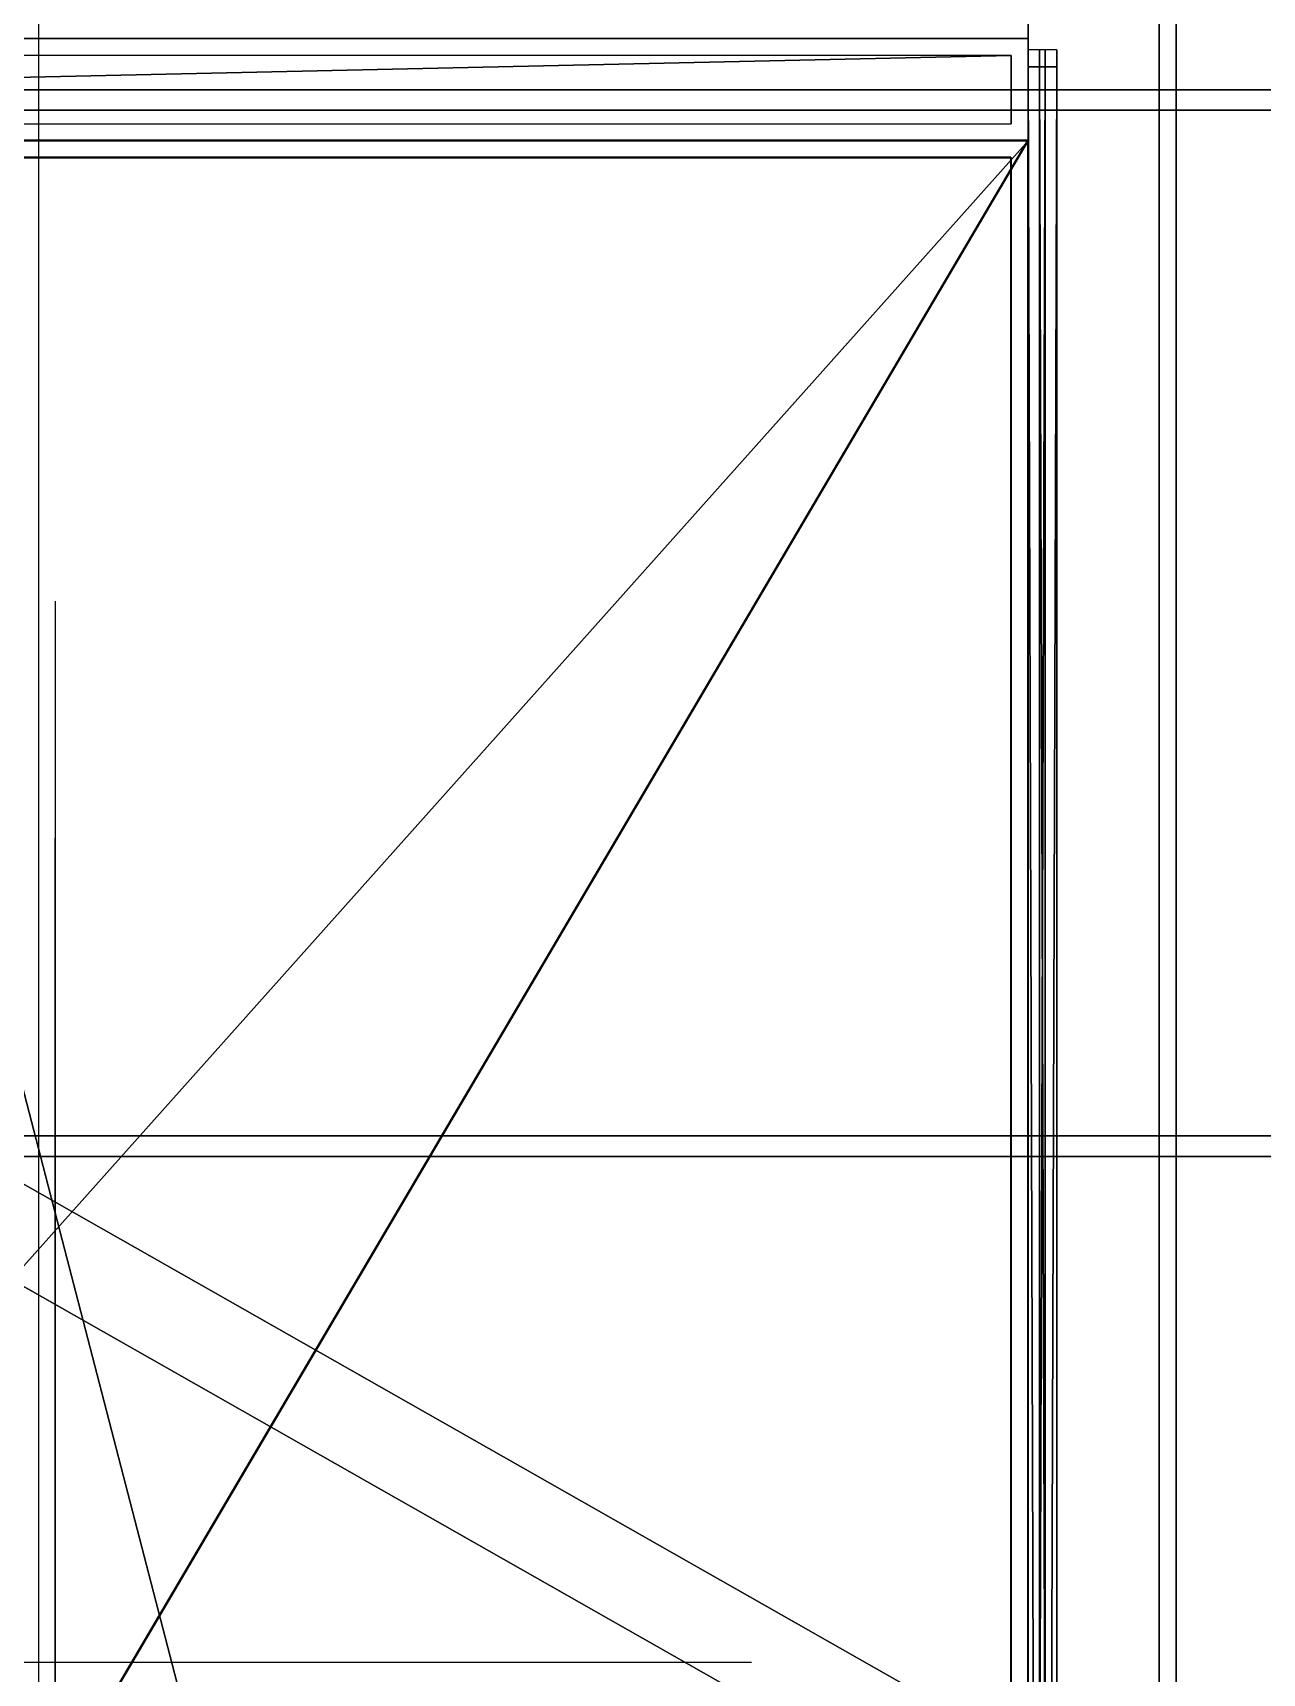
# Model space of a CAD drawing. Extents: x -93 to 34039, y -1114 to 8560.
# Drawn here: x 374.9 to 591.1, y 682.6 to 971.1 of the extents above; entities that cross this region are included whole.
import ezdxf

# ---------------------------------------------------------------- set-up
doc = ezdxf.new("R2010")
doc.units = 0
doc.layers.get('0').update_dxf_attribs({"color": 13, "linetype": 'CONTINUOUS'})
for name, color, linetype in [('____03_1____', 34, 'CONTINUOUS'), ('____03_1_____', 252, 'CONTINUOUS'), ('_____18________1____', 32, 'CONTINUOUS'), ('_____18________1_____', 134, 'CONTINUOUS'), ('_____18________2____', 34, 'CONTINUOUS'), ('_____18________2_____', 22, 'CONTINUOUS'), ('_SYSTEM__CT_MODE', 252, 'CONTINUOUS'), ('_SYSTEM__RG_COLOR', 36, 'CONTINUOUS'), ('TEMP', 36, 'CONTINUOUS')]:
    doc.layers.add(name, color=color, linetype=linetype)

# ---------------------------------------------------------------- blocks, each defined once
blk = doc.blocks.new('TELO_95')
for p, q in [((0, 970), (0, 0)), ((0, 970, 18), (0, 0, 18)), ((568, 0), (568, 970)), ((568, 0, 18), (568, 970, 18))]:
    blk.add_line(p, q)
mesh = blk.add_polyface()
corners = [(568, 970), (0, 0), (0, 970), (568, 0)]
mesh.append_faces([[corners[k] for k in face] for face in [(0, 1, 2), (1, 0, 3)]], dxfattribs={"vtx0": -1})
mesh = blk.add_polyface()
corners = [(568, 0, 18), (0, 970, 18), (0, 0, 18), (568, 970, 18)]
mesh.append_faces([[corners[k] for k in face] for face in [(0, 1, 2), (1, 0, 3)]], dxfattribs={"vtx0": -1})
blk = doc.blocks.new('MARKWR_KROMKI')
at = {"color": 250}
for p, q in [((0, 500, 16), (0, 500)), ((608, 344.5, 16), (92, 344.5, 16)), ((608, 344.5), (92, 344.5)), ((608, 155.5, 16), (92, 155.5, 16)), ((608, 155.5), (92, 155.5))]:
    blk.add_line(p, q, dxfattribs=at)
blk = doc.blocks.new('M_K_RIGHT')
for p, q in [((0, 515, -5), (0, 515, 5)), ((0, 515, 5), (0, 0, 5)), ((0, 0, -5), (0, 515, -5))]:
    blk.add_line(p, q)
mesh = blk.add_polyface()
corners = [(0, 515, -5), (0, 0, 5), (0, 0, -5), (0, 515, 5)]
mesh.append_faces([[corners[k] for k in face] for face in [(0, 1, 2), (1, 0, 3)]], dxfattribs={"vtx0": -1})
blk = doc.blocks.new('M_K_LEFT')
for p, q in [((0, 515, 5), (0, 0, 5)), ((0, 0, -5), (0, 515, -5))]:
    blk.add_line(p, q)
mesh = blk.add_polyface()
corners = [(0, 515, 5), (0, 0, -5), (0, 0, 5), (0, 515, -5)]
mesh.append_faces([[corners[k] for k in face] for face in [(0, 1, 2), (1, 0, 3)]], dxfattribs={"vtx0": -1})
blk = doc.blocks.new('KR_L')
at = {"color": 250}
for p, q in [((0, 500), (0, 0)), ((0, 0, 16), (0, 500, 16))]:
    blk.add_line(p, q, dxfattribs=at)
mesh = blk.add_polyface()
corners = [(0, 500, 16), (0, 0), (0, 0, 16), (0, 500)]
mesh.append_faces([[corners[k] for k in face] for face in [(0, 1, 2), (1, 0, 3)]], dxfattribs={"vtx0": -1})
blk = doc.blocks.new('KR_P')
at = {"color": 250}
for p, q in [((0, 500), (0, 500, 16)), ((0, 0), (0, 500)), ((0, 500, 16), (0, 0, 16))]:
    blk.add_line(p, q, dxfattribs=at)
mesh = blk.add_polyface()
corners = [(0, 500), (0, 0, 16), (0, 0), (0, 500, 16)]
mesh.append_faces([[corners[k] for k in face] for face in [(0, 1, 2), (1, 0, 3)]], dxfattribs={"vtx0": -1})
blk = doc.blocks.new('KR_35')
at = {"yscale": 1.94, "zscale": 1.125}
for name, p in [('KR_L', (0, 0)), ('KR_P', (568, 0))]:
    blk.add_blockref(name, p, dxfattribs=at)
blk = doc.blocks.new('LL')
at = {"color": 250}
for p, q in [((0, 300, 16), (0, 0, 16)), ((0, 300, 8), (0, 0, 8)), ((0, 300), (0, 0))]:
    blk.add_line(p, q, dxfattribs=at)
blk = doc.blocks.new('RAM_PANEL_95')
at = {"color": 250}
for p, q in [((0, 970), (0, 0)), ((0, 970, 18), (0, 0, 18)), ((568, 0), (568, 970)), ((568, 0, 18), (568, 970, 18))]:
    blk.add_line(p, q, dxfattribs=at)
for name in ['TELO_95', 'KR_35']:
    blk.add_blockref(name, (0, 0))
at = {"layer": '_SYSTEM__CT_MODE', "xscale": 0.8114285714285707, "yscale": 1.939999999999999, "zscale": 1.124999999999998}
blk.add_blockref('MARKWR_KROMKI', (0, 0), dxfattribs=at)
at = {"layer": '_SYSTEM__CT_MODE', "yscale": 3.233333333333332, "zscale": 1.125}
blk.add_blockref('LL', (0, 0), dxfattribs=at)
at = {"layer": '_SYSTEM__RG_COLOR', "color": 1, "yscale": 1.871844660194175, "zscale": 1.2}
blk.add_blockref('M_K_LEFT', (3, 3, 9), dxfattribs=at)
at = {"layer": '_SYSTEM__RG_COLOR', "yscale": 1.871844660194175, "zscale": 1.2}
blk.add_blockref('M_K_RIGHT', (565, 3, 9), dxfattribs=at)
blk = doc.blocks.new('PANEL_G_34')
for p, q in [((-5, 440), (-5, 0)), ((5, 440), (-5, 440)), ((5, 0), (5, 440))]:
    blk.add_line(p, q)
blk.add_blockref('RAM_PANEL_95', (0, 0))
mesh = blk.add_polyface()
corners = [(5, 0), (-5, 440), (-5, 0), (5, 440)]
mesh.append_faces([[corners[k] for k in face] for face in [(0, 1, 2), (1, 0, 3)]], dxfattribs={"vtx0": -1})
blk = doc.blocks.new('RAM_PANEL_1')
at = {"layer": '_SYSTEM__RG_COLOR', "yscale": 2.25909090909091}
blk.add_blockref('PANEL_G_34', (8, 3, 3), dxfattribs=at)
blk = doc.blocks.new('PANEL_V')
blk.add_blockref('RAM_PANEL_1', (0, 0))
blk = doc.blocks.new('RAM_PANEL_7')
at = {"layer": '_SYSTEM__RG_COLOR', "yscale": 2.25909090909091}
blk.add_blockref('PANEL_G_34', (8, 3, 3), dxfattribs=at)
blk = doc.blocks.new('PANEL_V_1')
blk.add_blockref('RAM_PANEL_7', (0, 0))
blk = doc.blocks.new('TELO_31')
for p, q in [((0, 550), (0, 0)), ((934, 550), (0, 550)), ((0, 550), (0, 550, 18)), ((934, 550, 18), (0, 550, 18)), ((0, 550, 18), (0, 0, 18))]:
    blk.add_line(p, q)
mesh = blk.add_polyface()
corners = [(934, 550), (0, 0), (0, 550), (934, 0)]
mesh.append_faces([[corners[k] for k in face] for face in [(0, 1, 2), (1, 0, 3)]], dxfattribs={"vtx0": -1})
mesh = blk.add_polyface()
corners = [(934, 0, 18), (0, 550, 18), (0, 0, 18), (934, 550, 18)]
mesh.append_faces([[corners[k] for k in face] for face in [(0, 1, 2), (1, 0, 3)]], dxfattribs={"vtx0": -1})
blk = doc.blocks.new('M_K_BACK')
for p, q in [((0, 0, 5), (749, 0, 5)), ((749, 0, -5), (0, 0, -5)), ((0, 0, -5), (0, 0, 5)), ((749, 0, 5), (749, 0, -5))]:
    blk.add_line(p, q)
mesh = blk.add_polyface()
corners = [(0, 0, 5), (749, 0, -5), (0, 0, -5), (749, 0, 5)]
mesh.append_faces([[corners[k] for k in face] for face in [(0, 1, 2), (1, 0, 3)]], dxfattribs={"vtx0": -1})
blk = doc.blocks.new('KR_Z')
at = {"color": 250}
for p, q in [((0, 0, 16), (0, 0)), ((0, 0), (700, 0)), ((700, 0, 16), (0, 0, 16)), ((700, 0), (700, 0, 16))]:
    blk.add_line(p, q, dxfattribs=at)
mesh = blk.add_polyface()
corners = [(0, 0, 16), (700, 0), (0, 0), (700, 0, 16)]
mesh.append_faces([[corners[k] for k in face] for face in [(0, 1, 2), (1, 0, 3)]], dxfattribs={"vtx0": -1})
blk = doc.blocks.new('KR_20')
at = {"xscale": 0.7857142857142857, "zscale": 1.125}
blk.add_blockref('KR_Z', (0, 934), dxfattribs=at)
at = {"yscale": 1.868, "zscale": 1.125}
blk.add_blockref('KR_P', (550, 0), dxfattribs=at)
blk = doc.blocks.new('RAM_PANEL_32')
at = {"color": 250}
for p, q in [((550, 934), (0, 934)), ((550, 934, 18), (0, 934, 18)), ((550, 0), (550, 934)), ((550, 934), (550, 934, 18)), ((550, 0, 18), (550, 934, 18))]:
    blk.add_line(p, q, dxfattribs=at)
at = {"rotation": 270}
blk.add_blockref('TELO_31', (0, 934), dxfattribs=at)
blk.add_blockref('KR_20', (0, 0))
at = {"layer": '_SYSTEM__CT_MODE', "xscale": 1.334285714285713, "yscale": 1.099999999999999, "zscale": 1.124999999999998, "rotation": 270}
blk.add_blockref('MARKWR_KROMKI', (0, 934), dxfattribs=at)
at = {"layer": '_SYSTEM__RG_COLOR', "xscale": 0.7263017356475304, "zscale": 1.199999999999999}
blk.add_blockref('M_K_BACK', (3, 931, 9), dxfattribs=at)
at = {"layer": '_SYSTEM__RG_COLOR', "yscale": 1.801941747572816, "zscale": 1.2}
blk.add_blockref('M_K_RIGHT', (547, 3, 9), dxfattribs=at)
blk = doc.blocks.new('PANEL_G')
blk.add_blockref('RAM_PANEL_32', (0, 0))
blk = doc.blocks.new('MARKER_TEKSTUR')
for p, q in [((16, 500), (0, 500)), ((16, 500, 700), (0, 500, 700)), ((0, 0), (0, 500)), ((0, 500, 700), (0, 0, 700)), ((0, 500), (0, 500, 700)), ((16, 500), (16, 500, 700)), ((16, 0), (16, 500)), ((16, 500, 700), (16, 0, 700)), ((0, 333.33, 620), (0, 333.33, 80)), ((16, 333.33, 620), (16, 333.33, 80)), ((0, 166.67, 620), (0, 166.67, 80)), ((16, 166.67, 620), (16, 166.67, 80)), ((16, 0), (0, 0)), ((16, 0, 700), (0, 0, 700)), ((0, 0, 700), (0, 0)), ((16, 0, 700), (16, 0))]:
    blk.add_line(p, q)
blk = doc.blocks.new('M_K_ZAD')
for p, q in [((5, 0, 640), (-5, 0, 640)), ((-5, 0, 640), (-5, 0)), ((-5, 0), (5, 0)), ((5, 0), (5, 0, 640))]:
    blk.add_line(p, q)
mesh = blk.add_polyface()
corners = [(5, 0), (-5, 0, 640), (-5, 0), (5, 0, 640)]
mesh.append_faces([[corners[k] for k in face] for face in [(0, 1, 2), (1, 0, 3)]], dxfattribs={"vtx0": -1})
blk = doc.blocks.new('M_K_VERH')
for p, q in [((-5, 440), (-5, 0)), ((5, 440), (-5, 440)), ((5, 0), (5, 440)), ((-5, 0), (5, 0))]:
    blk.add_line(p, q)
mesh = blk.add_polyface()
corners = [(5, 0), (-5, 440), (-5, 0), (5, 440)]
mesh.append_faces([[corners[k] for k in face] for face in [(0, 1, 2), (1, 0, 3)]], dxfattribs={"vtx0": -1})
blk = doc.blocks.new('2_V')
at = {"color": 250}
for p, q in [((-5.15, -6.99), (-5.15, -4.85)), ((-5.15, -4.85), (5.15, -4.85)), ((5.15, -4.85), (5.15, -7.47)), ((3.03, -6.99), (-5.15, -6.99)), ((4.67, -20.12), (4.77, -20.12)), ((4.77, -20.12), (4.77, -22.76))]:
    blk.add_line(p, q, dxfattribs=at)
for points in [[(4.77, -22.76, 0), (2.83, -23.56, 0), (1.64, -23.84, 0), (0.49, -23.93, 0), (-0.62, -23.84, 0), (-1.6, -23.58, 0), (-2.45, -23.15, 0), (-3.18, -22.54, 0), (-3.76, -21.78, 0), (-4.17, -20.91, 0), (-4.42, -19.91, 0), (-4.5, -18.78, 0), (-4.28, -16.79, 0), (-3.64, -15.04, 0), (-2.7, -13.51, 0), (-1.4, -11.84, 0), (0.86, -9.28, 0), (3.03, -6.99, 0)], [(5.15, -7.47, 0), (3, -9.73, 0), (0.99, -11.98, 0), (-0.66, -14.07, 0), (-1.7, -15.69, 0), (-2.24, -17.12, 0), (-2.42, -18.65, 0), (-2.22, -19.95, 0), (-1.64, -20.93, 0), (-0.7, -21.55, 0), (0.54, -21.76, 0), (1.51, -21.66, 0), (2.55, -21.35, 0), (3.62, -20.85, 0), (4.67, -20.12, 0)]]:
    blk.add_polyline3d(points, dxfattribs=at)
blk = doc.blocks.new('N_1')
for p, q in [((0, 0), (0, 500)), ((0, 500), (8, 500)), ((8, 0), (8, 500)), ((8, 500), (16, 500)), ((16, 0), (16, 500)), ((8, 0), (0, 0)), ((16, 0), (8, 0))]:
    blk.add_line(p, q)
blk = doc.blocks.new('RAM_PANEL_39')
for p, q in [((0, 550), (18, 550)), ((0, 550, 2100), (18, 550, 2100))]:
    blk.add_line(p, q)
at = {"layer": '_SYSTEM__CT_MODE', "xscale": 1.124999999999999, "yscale": 1.100000000000078, "zscale": 2.99999999999989}
blk.add_blockref('MARKER_TEKSTUR', (0, 0), dxfattribs=at)
at = {"layer": '_SYSTEM__CT_MODE', "xscale": 1.125, "yscale": 1.1}
blk.add_blockref('N_1', (0, 0), dxfattribs=at)
at = {"layer": '_SYSTEM__CT_MODE', "extrusion": (1, 0, 3.58775e-15), "xscale": 0.9714640198511383, "yscale": 1.048192771084347, "rotation": 270}
blk.add_blockref('2_V', (550, 1050, 18), dxfattribs=at)
at = {"layer": '_SYSTEM__RG_COLOR', "color": 1, "xscale": 1.2, "yscale": 1.236363636363636}
blk.add_blockref('PANEL_G_34', (9, 3, 3), dxfattribs=at)
at = {"layer": '_SYSTEM__RG_COLOR', "xscale": 1.2, "zscale": 3.271874999999868}
blk.add_blockref('M_K_ZAD', (9, 547, 3), dxfattribs=at)
at = {"layer": '_SYSTEM__RG_COLOR', "xscale": 1.2, "yscale": 1.236363636363636}
blk.add_blockref('M_K_VERH', (9, 3, 2097), dxfattribs=at)
blk = doc.blocks.new('PANEL_V_30')
blk.add_blockref('RAM_PANEL_39', (0, 0))
blk = doc.blocks.new('TELO_40')
for p, q in [((0, 550), (0, 0)), ((934, 550), (0, 550)), ((0, 550), (0, 550, 18)), ((934, 550, 18), (0, 550, 18)), ((0, 550, 18), (0, 0, 18))]:
    blk.add_line(p, q)
mesh = blk.add_polyface()
corners = [(934, 550), (0, 0), (0, 550), (934, 0)]
mesh.append_faces([[corners[k] for k in face] for face in [(0, 1, 2), (1, 0, 3)]], dxfattribs={"vtx0": -1})
mesh = blk.add_polyface()
corners = [(934, 0, 18), (0, 550, 18), (0, 0, 18), (934, 550, 18)]
mesh.append_faces([[corners[k] for k in face] for face in [(0, 1, 2), (1, 0, 3)]], dxfattribs={"vtx0": -1})
blk = doc.blocks.new('KR_7')
at = {"xscale": 0.7857142857142857, "zscale": 1.125}
blk.add_blockref('KR_Z', (0, 934), dxfattribs=at)
at = {"yscale": 1.868, "zscale": 1.125}
blk.add_blockref('KR_P', (550, 0), dxfattribs=at)
blk = doc.blocks.new('RAM_PANEL_40')
at = {"color": 250}
for p, q in [((550, 934), (0, 934)), ((550, 934, 18), (0, 934, 18)), ((550, 0), (550, 934)), ((550, 934), (550, 934, 18)), ((550, 0, 18), (550, 934, 18))]:
    blk.add_line(p, q, dxfattribs=at)
at = {"rotation": 270}
blk.add_blockref('TELO_40', (0, 934), dxfattribs=at)
blk.add_blockref('KR_7', (0, 0))
at = {"layer": '_SYSTEM__CT_MODE', "xscale": 1.334285714285713, "yscale": 1.099999999999999, "zscale": 1.124999999999998, "rotation": 270}
blk.add_blockref('MARKWR_KROMKI', (0, 934), dxfattribs=at)
at = {"layer": '_SYSTEM__RG_COLOR', "xscale": 0.7263017356475304, "zscale": 1.199999999999999}
blk.add_blockref('M_K_BACK', (3, 931, 9), dxfattribs=at)
at = {"layer": '_SYSTEM__RG_COLOR', "yscale": 1.801941747572816, "zscale": 1.2}
blk.add_blockref('M_K_RIGHT', (547, 3, 9), dxfattribs=at)
blk = doc.blocks.new('PANEL_G_7')
blk.add_blockref('RAM_PANEL_40', (0, 0))
blk = doc.blocks.new('TELO_29')
for p, q in [((0, 550), (0, 0)), ((616, 550), (0, 550)), ((0, 550), (0, 550, 18)), ((616, 550, 18), (0, 550, 18)), ((0, 550, 18), (0, 0, 18))]:
    blk.add_line(p, q)
mesh = blk.add_polyface()
corners = [(616, 550), (0, 0), (0, 550), (616, 0)]
mesh.append_faces([[corners[k] for k in face] for face in [(0, 1, 2), (1, 0, 3)]], dxfattribs={"vtx0": -1})
mesh = blk.add_polyface()
corners = [(616, 0, 18), (0, 550, 18), (0, 0, 18), (616, 550, 18)]
mesh.append_faces([[corners[k] for k in face] for face in [(0, 1, 2), (1, 0, 3)]], dxfattribs={"vtx0": -1})
blk = doc.blocks.new('KR_1')
at = {"xscale": 0.7857142857142857, "zscale": 1.125}
blk.add_blockref('KR_Z', (0, 616), dxfattribs=at)
at = {"yscale": 1.232, "zscale": 1.125}
blk.add_blockref('KR_P', (550, 0), dxfattribs=at)
blk = doc.blocks.new('RAM_PANEL_29')
at = {"color": 250}
for p, q in [((550, 616), (0, 616)), ((550, 616, 18), (0, 616, 18)), ((550, 0), (550, 616)), ((550, 616), (550, 616, 18)), ((550, 0, 18), (550, 616, 18))]:
    blk.add_line(p, q, dxfattribs=at)
at = {"rotation": 270}
blk.add_blockref('TELO_29', (0, 616), dxfattribs=at)
blk.add_blockref('KR_1', (0, 0))
at = {"layer": '_SYSTEM__CT_MODE', "xscale": 0.8799999999999991, "yscale": 1.099999999999999, "zscale": 1.124999999999998, "rotation": 270}
blk.add_blockref('MARKWR_KROMKI', (0, 616), dxfattribs=at)
at = {"layer": '_SYSTEM__RG_COLOR', "xscale": 0.7263017356475304, "zscale": 1.199999999999999}
blk.add_blockref('M_K_BACK', (3, 613, 9), dxfattribs=at)
at = {"layer": '_SYSTEM__RG_COLOR', "yscale": 1.184466019417476, "zscale": 1.2}
blk.add_blockref('M_K_RIGHT', (547, 3, 9), dxfattribs=at)
blk = doc.blocks.new('PANEL_G_1')
blk.add_blockref('RAM_PANEL_29', (0, 0))
blk = doc.blocks.new('V_MAR')
for p, q in [((294, 8), (0, 8)), ((294, -8), (294, 8)), ((294, -8), (0, -8))]:
    blk.add_line(p, q)
mesh = blk.add_polyface()
corners = [(294, -8), (0, 8), (0, -8), (294, 8)]
mesh.append_faces([[corners[k] for k in face] for face in [(0, 1, 2), (1, 0, 3)]], dxfattribs={"vtx0": -1})
blk = doc.blocks.new('P_MAR')
for p, q in [((0, 8), (0, 8, 594)), ((0, -8), (0, 8)), ((0, -8, 594), (0, 8, 594)), ((0, -8), (0, -8, 594))]:
    blk.add_line(p, q)
mesh = blk.add_polyface()
corners = [(0, -8), (0, 8, 594), (0, -8, 594), (0, 8)]
mesh.append_faces([[corners[k] for k in face] for face in [(0, 1, 2), (1, 0, 3)]], dxfattribs={"vtx0": -1})
blk = doc.blocks.new('N_MAR')
for p, q in [((0, 8), (294, 8)), ((294, 8), (294, -8)), ((0, -8), (294, -8))]:
    blk.add_line(p, q)
mesh = blk.add_polyface()
corners = [(294, 8), (0, -8), (0, 8), (294, -8)]
mesh.append_faces([[corners[k] for k in face] for face in [(0, 1, 2), (1, 0, 3)]], dxfattribs={"vtx0": -1})
blk = doc.blocks.new('_2')
at = {"color": 250}
for p, q in [((-21.09, 0, -4.63), (-23.86, 0, -4.63)), ((-21.09, 0, -4.53), (-21.09, 0, -4.63)), ((-5.08, 0, -5), (-7.83, 0, -5)), ((-7.33, 0, -2.95), (-7.33, 0, 5)), ((-7.33, 0, 5), (-5.08, 0, 5)), ((-5.08, 0, 5), (-5.08, 0, -5))]:
    blk.add_line(p, q, dxfattribs=at)
for points in [[(-23.86, 0, -4.63), (-24.7, 0, -2.75), (-24.98, 0, -1.6), (-25.08, 0, -0.48), (-24.99, 0, 0.6), (-24.72, 0, 1.55), (-24.26, 0, 2.38), (-23.63, 0, 3.09), (-22.83, 0, 3.65), (-21.91, 0, 4.05), (-20.86, 0, 4.29), (-19.69, 0, 4.38), (-17.6, 0, 4.16), (-15.76, 0, 3.53), (-14.16, 0, 2.62), (-12.41, 0, 1.36), (-9.73, 0, -0.83), (-7.33, 0, -2.95)], [(-7.83, 0, -5), (-10.2, 0, -2.91), (-12.55, 0, -0.96), (-14.75, 0, 0.64), (-16.44, 0, 1.65), (-17.94, 0, 2.18), (-19.55, 0, 2.35), (-20.91, 0, 2.16), (-21.94, 0, 1.59), (-22.59, 0, 0.68), (-22.8, 0, -0.53), (-22.7, 0, -1.47), (-22.38, 0, -2.48), (-21.85, 0, -3.52), (-21.09, 0, -4.53)]]:
    blk.add_polyline3d(points, dxfattribs=at)
blk = doc.blocks.new('MARKER_TEKSTUR_F')
for p, q in [((300, 16, 600), (0, 16, 600)), ((0, 16), (300, 16)), ((300, 16), (300, 16, 600)), ((0, 0), (300, 0)), ((300, 0, 600), (0, 0, 600)), ((300, 0), (300, 0, 600))]:
    blk.add_line(p, q)
blk = doc.blocks.new('RAMKA_PANEL_F_6')
for p, q in [((966, 0, 2096), (966, 3, 2096)), ((966, 0), (966, 3))]:
    blk.add_line(p, q)
at = {"layer": '_SYSTEM__CT_MODE', "xscale": 3.22, "yscale": 0.1875, "zscale": 3.493333333333334}
blk.add_blockref('MARKER_TEKSTUR_F', (0, 0), dxfattribs=at)
at = {"layer": '_SYSTEM__CT_MODE'}
blk.add_blockref('_2', (966, 0, 1048), dxfattribs=at)
at = {"layer": '_SYSTEM__RG_COLOR', "xscale": 3.26530612244898}
for name, p, yscale in [('V_MAR', (3, 1.5, 2093), 0.1874999999999999), ('N_MAR', (3, 1.5, 3), 0.1874999999999998)]:
    blk.add_blockref(name, p, dxfattribs=dict(at, yscale=yscale))
at = {"layer": '_SYSTEM__RG_COLOR', "yscale": 0.1874999999999999, "zscale": 3.518518518518519}
blk.add_blockref('P_MAR', (963, 1.5, 3), dxfattribs=at)
blk = doc.blocks.new('PANEL_F_6')
blk.add_blockref('RAMKA_PANEL_F_6', (0, 0))
blk = doc.blocks.new('RAM_PANEL_33')
for p, q in [((0, 550), (18, 550)), ((0, 550, 830), (18, 550, 830))]:
    blk.add_line(p, q)
at = {"layer": '_SYSTEM__CT_MODE', "xscale": 1.124999999999999, "yscale": 1.100000000000079, "zscale": 1.185714285714242}
blk.add_blockref('MARKER_TEKSTUR', (0, 0), dxfattribs=at)
at = {"layer": '_SYSTEM__CT_MODE', "xscale": 1.125, "yscale": 1.1}
blk.add_blockref('N_1', (0, 0), dxfattribs=at)
at = {"layer": '_SYSTEM__CT_MODE', "extrusion": (1, 0, 9.07745e-15), "xscale": 0.9714640198511383, "yscale": 1.048192771084347, "rotation": 270}
blk.add_blockref('2_V', (550, 415, 18), dxfattribs=at)
at = {"layer": '_SYSTEM__RG_COLOR', "color": 1, "xscale": 1.2, "yscale": 1.236363636363636}
blk.add_blockref('PANEL_G_34', (9, 3, 3), dxfattribs=at)
at = {"layer": '_SYSTEM__RG_COLOR', "xscale": 1.2, "zscale": 1.287499999999949}
blk.add_blockref('M_K_ZAD', (9, 547, 3), dxfattribs=at)
at = {"layer": '_SYSTEM__RG_COLOR', "xscale": 1.2, "yscale": 1.236363636363636}
blk.add_blockref('M_K_VERH', (9, 3, 827), dxfattribs=at)
blk = doc.blocks.new('PANEL_V_27')
blk.add_blockref('RAM_PANEL_33', (0, 0))
blk = doc.blocks.new('RAMKA_PANEL_F_9')
for p, q in [((966, 0, 826), (966, 3, 826)), ((966, 0), (966, 3))]:
    blk.add_line(p, q)
at = {"layer": '_SYSTEM__CT_MODE', "xscale": 3.22, "yscale": 0.1875, "zscale": 1.376666666666666}
blk.add_blockref('MARKER_TEKSTUR_F', (0, 0), dxfattribs=at)
at = {"layer": '_SYSTEM__CT_MODE'}
blk.add_blockref('_2', (966, 0, 413), dxfattribs=at)
at = {"layer": '_SYSTEM__RG_COLOR', "xscale": 3.26530612244898}
for name, p, yscale in [('V_MAR', (3, 1.5, 823), 0.1874999999999999), ('N_MAR', (3, 1.5, 3), 0.1874999999999998)]:
    blk.add_blockref(name, p, dxfattribs=dict(at, yscale=yscale))
at = {"layer": '_SYSTEM__RG_COLOR', "yscale": 0.1874999999999999, "zscale": 1.38047138047138}
blk.add_blockref('P_MAR', (963, 1.5, 3), dxfattribs=at)
blk = doc.blocks.new('PANEL_F_9')
blk.add_blockref('RAMKA_PANEL_F_9', (0, 0))
blk = doc.blocks.new('TELO_37')
for p, q in [((0, 550), (0, 0)), ((934, 550), (0, 550)), ((0, 550), (0, 550, 18)), ((934, 550, 18), (0, 550, 18)), ((0, 550, 18), (0, 0, 18))]:
    blk.add_line(p, q)
mesh = blk.add_polyface()
corners = [(934, 550), (0, 0), (0, 550), (934, 0)]
mesh.append_faces([[corners[k] for k in face] for face in [(0, 1, 2), (1, 0, 3)]], dxfattribs={"vtx0": -1})
mesh = blk.add_polyface()
corners = [(934, 0, 18), (0, 550, 18), (0, 0, 18), (934, 550, 18)]
mesh.append_faces([[corners[k] for k in face] for face in [(0, 1, 2), (1, 0, 3)]], dxfattribs={"vtx0": -1})
blk = doc.blocks.new('KR_5')
at = {"xscale": 0.7857142857142857, "zscale": 1.125}
blk.add_blockref('KR_Z', (0, 934), dxfattribs=at)
at = {"yscale": 1.868, "zscale": 1.125}
blk.add_blockref('KR_P', (550, 0), dxfattribs=at)
blk = doc.blocks.new('RAM_PANEL_37')
at = {"color": 250}
for p, q in [((550, 934), (0, 934)), ((550, 934, 18), (0, 934, 18)), ((550, 0), (550, 934)), ((550, 934), (550, 934, 18)), ((550, 0, 18), (550, 934, 18))]:
    blk.add_line(p, q, dxfattribs=at)
at = {"rotation": 270}
blk.add_blockref('TELO_37', (0, 934), dxfattribs=at)
blk.add_blockref('KR_5', (0, 0))
at = {"layer": '_SYSTEM__CT_MODE', "xscale": 1.334285714285713, "yscale": 1.099999999999999, "zscale": 1.124999999999998, "rotation": 270}
blk.add_blockref('MARKWR_KROMKI', (0, 934), dxfattribs=at)
at = {"layer": '_SYSTEM__RG_COLOR', "xscale": 0.7263017356475304, "zscale": 1.199999999999999}
blk.add_blockref('M_K_BACK', (3, 931, 9), dxfattribs=at)
at = {"layer": '_SYSTEM__RG_COLOR', "yscale": 1.801941747572816, "zscale": 1.2}
blk.add_blockref('M_K_RIGHT', (547, 3, 9), dxfattribs=at)
blk = doc.blocks.new('PANEL_G_5')
blk.add_blockref('RAM_PANEL_37', (0, 0))
blk = doc.blocks.new('TELO_38')
for p, q in [((0, 550), (0, 0)), ((934, 550), (0, 550)), ((0, 550), (0, 550, 18)), ((934, 550, 18), (0, 550, 18)), ((0, 550, 18), (0, 0, 18))]:
    blk.add_line(p, q)
mesh = blk.add_polyface()
corners = [(934, 550), (0, 0), (0, 550), (934, 0)]
mesh.append_faces([[corners[k] for k in face] for face in [(0, 1, 2), (1, 0, 3)]], dxfattribs={"vtx0": -1})
mesh = blk.add_polyface()
corners = [(934, 0, 18), (0, 550, 18), (0, 0, 18), (934, 550, 18)]
mesh.append_faces([[corners[k] for k in face] for face in [(0, 1, 2), (1, 0, 3)]], dxfattribs={"vtx0": -1})
blk = doc.blocks.new('KR_6')
at = {"xscale": 0.7857142857142857, "zscale": 1.125}
blk.add_blockref('KR_Z', (0, 934), dxfattribs=at)
at = {"yscale": 1.868, "zscale": 1.125}
blk.add_blockref('KR_P', (550, 0), dxfattribs=at)
blk = doc.blocks.new('RAM_PANEL_38')
at = {"color": 250}
for p, q in [((550, 934), (0, 934)), ((550, 934, 18), (0, 934, 18)), ((550, 0), (550, 934)), ((550, 934), (550, 934, 18)), ((550, 0, 18), (550, 934, 18))]:
    blk.add_line(p, q, dxfattribs=at)
at = {"rotation": 270}
blk.add_blockref('TELO_38', (0, 934), dxfattribs=at)
blk.add_blockref('KR_6', (0, 0))
at = {"layer": '_SYSTEM__CT_MODE', "xscale": 1.334285714285713, "yscale": 1.099999999999999, "zscale": 1.124999999999998, "rotation": 270}
blk.add_blockref('MARKWR_KROMKI', (0, 934), dxfattribs=at)
at = {"layer": '_SYSTEM__RG_COLOR', "xscale": 0.7263017356475304, "zscale": 1.199999999999999}
blk.add_blockref('M_K_BACK', (3, 931, 9), dxfattribs=at)
at = {"layer": '_SYSTEM__RG_COLOR', "yscale": 1.801941747572816, "zscale": 1.2}
blk.add_blockref('M_K_RIGHT', (547, 3, 9), dxfattribs=at)
blk = doc.blocks.new('PANEL_G_6')
blk.add_blockref('RAM_PANEL_38', (0, 0))
blk = doc.blocks.new('TELO_36')
for p, q in [((0, 550), (0, 0)), ((934, 550), (0, 550)), ((0, 550), (0, 550, 18)), ((934, 550, 18), (0, 550, 18)), ((0, 550, 18), (0, 0, 18))]:
    blk.add_line(p, q)
mesh = blk.add_polyface()
corners = [(934, 550), (0, 0), (0, 550), (934, 0)]
mesh.append_faces([[corners[k] for k in face] for face in [(0, 1, 2), (1, 0, 3)]], dxfattribs={"vtx0": -1})
mesh = blk.add_polyface()
corners = [(934, 0, 18), (0, 550, 18), (0, 0, 18), (934, 550, 18)]
mesh.append_faces([[corners[k] for k in face] for face in [(0, 1, 2), (1, 0, 3)]], dxfattribs={"vtx0": -1})
blk = doc.blocks.new('KR_4')
at = {"xscale": 0.7857142857142857, "zscale": 1.125}
blk.add_blockref('KR_Z', (0, 934), dxfattribs=at)
at = {"yscale": 1.868, "zscale": 1.125}
blk.add_blockref('KR_P', (550, 0), dxfattribs=at)
blk = doc.blocks.new('RAM_PANEL_36')
at = {"color": 250}
for p, q in [((550, 934), (0, 934)), ((550, 934, 18), (0, 934, 18)), ((550, 0), (550, 934)), ((550, 934), (550, 934, 18)), ((550, 0, 18), (550, 934, 18))]:
    blk.add_line(p, q, dxfattribs=at)
at = {"rotation": 270}
blk.add_blockref('TELO_36', (0, 934), dxfattribs=at)
blk.add_blockref('KR_4', (0, 0))
at = {"layer": '_SYSTEM__CT_MODE', "xscale": 1.334285714285713, "yscale": 1.099999999999999, "zscale": 1.124999999999998, "rotation": 270}
blk.add_blockref('MARKWR_KROMKI', (0, 934), dxfattribs=at)
at = {"layer": '_SYSTEM__RG_COLOR', "xscale": 0.7263017356475304, "zscale": 1.199999999999999}
blk.add_blockref('M_K_BACK', (3, 931, 9), dxfattribs=at)
at = {"layer": '_SYSTEM__RG_COLOR', "yscale": 1.801941747572816, "zscale": 1.2}
blk.add_blockref('M_K_RIGHT', (547, 3, 9), dxfattribs=at)
blk = doc.blocks.new('PANEL_G_4')
blk.add_blockref('RAM_PANEL_36', (0, 0))
blk = doc.blocks.new('RAM_PANEL_47')
at = {"layer": '_SYSTEM__RG_COLOR', "xscale": 1.2, "yscale": 1.236363636363636}
blk.add_blockref('PANEL_G_34', (9, 3, 3), dxfattribs=at)
blk = doc.blocks.new('PANEL_V_33')
blk.add_blockref('RAM_PANEL_47', (0, 0))
blk = doc.blocks.new('RAM_PANEL_44')
for p, q in [((0, 550), (18, 550)), ((0, 550, 830), (18, 550, 830))]:
    blk.add_line(p, q)
at = {"layer": '_SYSTEM__CT_MODE', "xscale": 1.124999999999999, "yscale": 1.100000000000078, "zscale": 1.185714285714242}
blk.add_blockref('MARKER_TEKSTUR', (0, 0), dxfattribs=at)
at = {"layer": '_SYSTEM__CT_MODE', "xscale": 1.125, "yscale": 1.1}
blk.add_blockref('N_1', (0, 0), dxfattribs=at)
at = {"layer": '_SYSTEM__CT_MODE', "extrusion": (1, 0, 9.07745e-15), "xscale": 0.9714640198511383, "yscale": 1.048192771084347, "rotation": 270}
blk.add_blockref('2_V', (550, 415, 18), dxfattribs=at)
at = {"layer": '_SYSTEM__RG_COLOR', "color": 1, "xscale": 1.2, "yscale": 1.236363636363636}
blk.add_blockref('PANEL_G_34', (9, 3, 3), dxfattribs=at)
blk = doc.blocks.new('PANEL_V_32')
blk.add_blockref('RAM_PANEL_44', (0, 0))
blk = doc.blocks.new('RAM_PANEL_51')
for p, q in [((0, 550), (18, 550)), ((0, 550, 2100), (18, 550, 2100))]:
    blk.add_line(p, q)
at = {"layer": '_SYSTEM__CT_MODE', "xscale": 1.124999999999999, "yscale": 1.100000000000078, "zscale": 2.99999999999989}
blk.add_blockref('MARKER_TEKSTUR', (0, 0), dxfattribs=at)
at = {"layer": '_SYSTEM__CT_MODE', "xscale": 1.125, "yscale": 1.1}
blk.add_blockref('N_1', (0, 0), dxfattribs=at)
at = {"layer": '_SYSTEM__CT_MODE', "extrusion": (1, 0, 3.58775e-15), "xscale": 0.9714640198511383, "yscale": 1.048192771084347, "rotation": 270}
blk.add_blockref('2_V', (550, 1050, 18), dxfattribs=at)
at = {"layer": '_SYSTEM__RG_COLOR', "color": 1, "xscale": 1.2, "yscale": 1.236363636363636}
blk.add_blockref('PANEL_G_34', (9, 3, 3), dxfattribs=at)
blk = doc.blocks.new('PANEL_V_35')
blk.add_blockref('RAM_PANEL_51', (0, 0))
blk = doc.blocks.new('RAM_PANEL_80')
at = {"layer": '_SYSTEM__RG_COLOR', "xscale": 1.2, "yscale": 1.236363636363636}
blk.add_blockref('PANEL_G_34', (9, 3, 3), dxfattribs=at)
blk = doc.blocks.new('PANEL_V_52')
blk.add_blockref('RAM_PANEL_80', (0, 0))
blk = doc.blocks.new('RAM_PANEL_81')
at = {"layer": '_SYSTEM__RG_COLOR', "xscale": 1.2, "yscale": 1.236363636363636}
blk.add_blockref('PANEL_G_34', (9, 3, 3), dxfattribs=at)
blk = doc.blocks.new('PANEL_V_53')
blk.add_blockref('RAM_PANEL_81', (0, 0))
blk = doc.blocks.new('RAM_PANEL_82')
at = {"layer": '_SYSTEM__RG_COLOR', "xscale": 1.2, "yscale": 1.236363636363636}
blk.add_blockref('PANEL_G_34', (9, 3, 3), dxfattribs=at)
blk = doc.blocks.new('PANEL_V_54')
blk.add_blockref('RAM_PANEL_82', (0, 0))

msp = doc.modelspace()

# ---------------------------------------------------------------- block references
at = {"layer": '____03_1____', "rotation": 90.00000000000001}
msp.add_blockref('PANEL_F_6', (553, 2.1, 2), dxfattribs=at)
at = {"layer": '____03_1_____', "rotation": 90.00000000000001}
msp.add_blockref('PANEL_F_9', (555, 2.1, 2102), dxfattribs=at)
at = {"layer": '_____18________1____', "rotation": 270.0000000000001}
msp.add_blockref('PANEL_V_30', (0, 970.1), dxfattribs=at)
at = {"layer": '_____18________1____'}
for name, p in [('PANEL_G_7', (-0.08, 18.21, 2082)), ('PANEL_G', (0, 18.1, 110)), ('PANEL_G_1', (0, 336.1, 964))]:
    msp.add_blockref(name, p, dxfattribs=at)
at = {"layer": '_____18________1_____', "rotation": 270.0000000000001}
msp.add_blockref('PANEL_V_27', (0, 970.1, 2100), dxfattribs=at)
at = {"layer": '_____18________1_____'}
for name, p in [('PANEL_G_5', (0, 18.1, 2100)), ('PANEL_G_6', (0, 18.1, 2524)), ('PANEL_G_4', (0, 18.1, 2912))]:
    msp.add_blockref(name, p, dxfattribs=at)
at = {"layer": '_____18________2____', "rotation": 270.0000000000001}
for name, p in [('PANEL_V_52', (0, 1464.1, 1682)), ('PANEL_V_53', (0, 1464.1, 1264)), ('PANEL_V_54', (0, 1464.1, 846)), ('PANEL_V_35', (0, 988.1))]:
    msp.add_blockref(name, p, dxfattribs=at)
at = {"layer": '_____18________2_____', "rotation": 270.0000000000001}
for name, p in [('PANEL_V_33', (0, 1464.1, 2118)), ('PANEL_V_32', (0, 988.1, 2100))]:
    msp.add_blockref(name, p, dxfattribs=at)
at = {"layer": 'TEMP'}
for name, p in [('PANEL_V', (0, 0)), ('PANEL_V_1', (0, 0, 1817))]:
    msp.add_blockref(name, p, dxfattribs=at)

doc.saveas('drawing.dxf')
